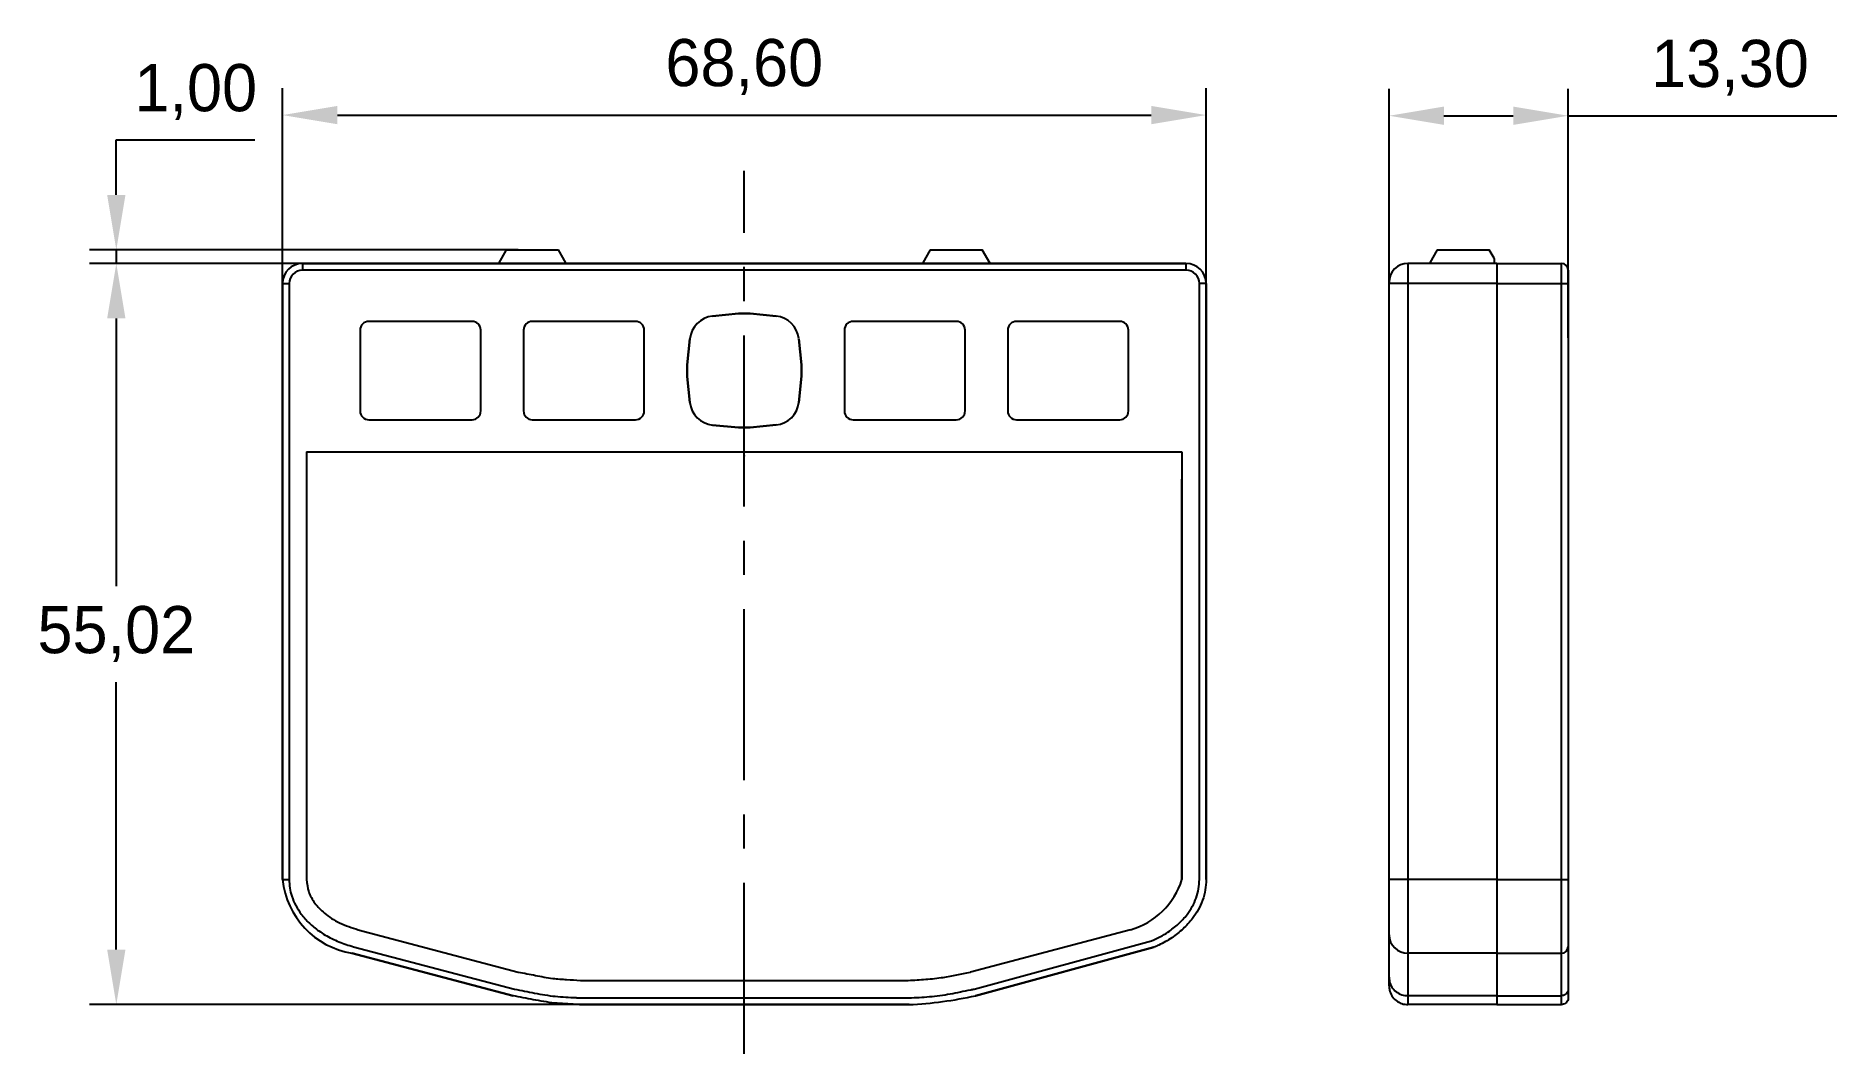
# Model space of a CAD drawing. Header units: millimetres. Extents: x 387 to 520, y 216 to 291.
import ezdxf

# ---------------------------------------------------------------- set-up
doc = ezdxf.new("R2010")
doc.units = ezdxf.units.MM
doc.header["$PDSIZE"] = -1
doc.linetypes.add('CENTERX2', pattern=[20.32, 12.7, -2.54, 2.54, -2.54])
doc.dimstyles.new('ISO-25', dxfattribs={"dimtxt": 2.5, "dimasz": 2.5, "dimexe": 1.25, "dimexo": 0.625, "dimtad": 1, "dimtxsty": 'Standard', "dimcen": 2.5, "dimadec": 0, "dimazin": 0, "dimtfac": 1, "dimtmove": 0, "dimatfit": 3, "dimfxl": 1, "dimarcsym": 0})

# ---------------------------------------------------------------- blocks, each defined once
blk = doc.blocks.new('*D1')
at = {"color": 0, "lineweight": -2}
for p, q in [((405.03, 271.37), (405.03, 287.41)), ((473.62, 271.37), (473.62, 287.41)), ((409.11, 285.41), (469.54, 285.41))]:
    blk.add_line(p, q, dxfattribs=at)
at = {"color": 0}
for points in [[(409.11, 286.09), (409.11, 284.73), (405.03, 285.41)], [(469.54, 284.73), (469.54, 286.09), (473.62, 285.41)]]:
    blk.add_solid(points, dxfattribs=at)
at = {"layer": 'Defpoints', "color": 0}
for p in [(473.62, 285.41), (405.03, 271.37), (473.62, 271.37)]:
    blk.add_point(p, dxfattribs=at)
at = {"color": 0, "insert": (439.32, 288.98), "char_height": 3.5, "attachment_point": 5}
blk.add_mtext('68,60', dxfattribs=at)
blk = doc.blocks.new('*D2')
at = {"color": 0, "lineweight": -2}
for p, q in [((432.33, 274.4), (390.69, 274.4)), ((392.69, 270.32), (392.69, 250.45)), ((392.69, 223.46), (392.69, 243.32)), ((432.33, 219.38), (390.69, 219.38))]:
    blk.add_line(p, q, dxfattribs=at)
at = {"color": 0}
for points in [[(393.37, 270.32), (392.01, 270.32), (392.69, 274.4)], [(392.01, 223.46), (393.37, 223.46), (392.69, 219.38)]]:
    blk.add_solid(points, dxfattribs=at)
at = {"layer": 'Defpoints', "color": 0}
for p in [(392.69, 274.4), (432.33, 274.4), (432.33, 219.38)]:
    blk.add_point(p, dxfattribs=at)
at = {"color": 0, "insert": (392.69, 246.89), "char_height": 3.5, "attachment_point": 5}
blk.add_mtext('55,02', dxfattribs=at)
blk = doc.blocks.new('*D3')
at = {"color": 0, "lineweight": -2}
for p, q in [((487.2, 268.88), (487.2, 287.36)), ((500.5, 268.88), (500.5, 287.36)), ((491.28, 285.36), (496.42, 285.36)), ((500.5, 285.36), (520.46, 285.36))]:
    blk.add_line(p, q, dxfattribs=at)
at = {"color": 0}
for points in [[(491.28, 286.04), (491.28, 284.68), (487.2, 285.36)], [(496.42, 284.68), (496.42, 286.04), (500.5, 285.36)]]:
    blk.add_solid(points, dxfattribs=at)
at = {"layer": 'Defpoints', "color": 0}
for p in [(500.5, 285.36), (487.2, 268.88), (500.5, 268.88)]:
    blk.add_point(p, dxfattribs=at)
at = {"color": 0, "insert": (512.52, 288.92), "char_height": 3.5, "attachment_point": 5}
blk.add_mtext('13,30', dxfattribs=at)
blk = doc.blocks.new('*D4')
at = {"color": 0, "lineweight": -2}
for p, q in [((392.69, 279.48), (392.69, 283.56)), ((392.69, 283.56), (402.97, 283.56)), ((422.53, 275.4), (390.69, 275.4)), ((422.53, 274.4), (390.69, 274.4)), ((392.69, 275.4), (392.69, 274.4)), ((392.69, 270.32), (392.69, 266.24))]:
    blk.add_line(p, q, dxfattribs=at)
at = {"color": 0}
for points in [[(392.01, 279.48), (393.37, 279.48), (392.69, 275.4)], [(393.37, 270.32), (392.01, 270.32), (392.69, 274.4)]]:
    blk.add_solid(points, dxfattribs=at)
at = {"layer": 'Defpoints', "color": 0}
for p in [(392.69, 274.4), (422.53, 275.4), (422.53, 274.4)]:
    blk.add_point(p, dxfattribs=at)
at = {"color": 0, "insert": (398.59, 287.12), "char_height": 3.5, "attachment_point": 5}
blk.add_mtext('1,00', dxfattribs=at)

msp = doc.modelspace()

# ---------------------------------------------------------------- linework, layer by layer
at = {"color": 7, "linetype": 'CENTERX2'}
msp.add_line((439.323, 215.717), (439.323, 281.261), dxfattribs=at)
at = {"color": 7, "linetype": 'Continuous'}
for p, q in [((472.122, 274.399), (406.525, 274.399)), ((405.025, 272.899), (405.025, 228.666)), ((473.622, 228.666), (473.622, 272.899)), ((438.893, 270.683), (436.955, 270.483)), ((439.748, 270.683), (438.893, 270.683)), ((441.687, 270.486), (439.748, 270.683)), ((443.561, 266.875), (443.362, 268.813)), ((435.086, 266.87), (435.282, 268.808)), ((435.282, 268.808), (435.086, 266.87)), ((495.203, 268.334), (495.203, 228.663)), ((435.086, 266.87), (435.086, 266.014)), ((443.561, 266.02), (443.561, 266.875)), ((435.086, 266.014), (435.285, 264.076)), ((443.365, 264.081), (443.561, 266.02)), ((436.96, 262.404), (438.898, 262.207)), ((438.898, 262.207), (439.754, 262.207)), ((439.754, 262.207), (441.692, 262.406)), ((406.825, 260.418), (471.822, 260.418)), ((406.825, 260.418), (406.825, 228.666)), ((471.822, 260.418), (471.822, 228.666)), ((406.825, 258.511), (406.825, 228.666)), ((471.822, 228.666), (471.822, 258.388)), ((410.644, 224.937), (422.537, 221.798)), ((410.644, 224.937), (422.537, 221.798)), ((468.002, 224.937), (456.11, 221.798)), ((456.504, 220.04), (469.741, 223.633)), ((410.185, 223.197), (422.149, 220.039)), ((427.149, 221.178), (451.498, 221.178)), ((427.149, 221.178), (451.498, 221.178)), ((427.086, 219.378), (451.561, 219.378))]:
    msp.add_line(p, q, dxfattribs=at)
at = {"color": 7, "linetype": 'Continuous', "lineweight": 25}
for p, q in [((406.525, 274.399), (472.122, 274.399)), ((406.525, 274.399), (406.525, 273.899)), ((421.648, 275.399), (421.071, 274.399)), ((421.648, 275.399), (425.519, 275.399)), ((426.073, 274.438), (425.519, 275.399)), ((426.073, 274.399), (426.073, 274.438)), ((453.128, 275.399), (452.574, 274.438)), ((452.574, 274.438), (452.574, 274.399)), ((453.128, 275.399), (456.999, 275.399)), ((457.576, 274.399), (456.999, 275.399)), ((472.122, 274.399), (472.122, 273.899)), ((488.603, 274.399), (488.603, 272.899)), ((495.203, 274.399), (488.603, 274.399)), ((490.778, 275.399), (490.223, 274.438)), ((490.778, 275.399), (494.648, 275.399)), ((495.003, 274.785), (494.648, 275.399)), ((495.203, 274.399), (495.203, 272.899)), ((495.203, 274.399), (500.003, 274.399)), ((500.003, 272.899), (500.003, 274.399)), ((405.025, 228.666), (405.025, 272.899)), ((405.025, 272.899), (405.525, 272.899)), ((405.525, 272.899), (405.525, 228.666)), ((472.122, 273.899), (406.525, 273.899)), ((473.122, 228.666), (473.122, 272.899)), ((473.622, 272.899), (473.122, 272.899)), ((473.622, 272.899), (473.622, 228.666)), ((487.203, 272.899), (487.203, 272.999)), ((488.603, 272.899), (487.203, 272.899)), ((487.203, 271.599), (487.203, 272.899)), ((488.603, 272.899), (488.603, 228.666)), ((495.203, 272.899), (488.603, 272.899)), ((495.203, 272.899), (500.003, 272.899)), ((495.203, 272.899), (495.203, 228.666)), ((500.003, 228.666), (500.003, 272.899)), ((500.003, 272.899), (500.503, 272.899)), ((500.503, 273.899), (500.503, 272.899)), ((500.503, 272.899), (500.503, 228.666)), ((487.203, 228.666), (487.203, 271.599)), ((436.955, 270.483), (438.893, 270.683)), ((438.893, 270.683), (439.748, 270.683)), ((439.748, 270.683), (441.687, 270.486)), ((410.796, 269.445), (410.796, 263.445)), ((419.106, 270.095), (411.446, 270.095)), ((419.756, 263.445), (419.756, 269.445)), ((422.932, 269.445), (422.932, 263.445)), ((431.242, 270.095), (423.582, 270.095)), ((431.892, 263.445), (431.892, 269.445)), ((443.362, 268.813), (443.561, 266.875)), ((446.755, 269.445), (446.755, 263.445)), ((455.065, 270.095), (447.405, 270.095)), ((455.715, 263.445), (455.715, 269.445)), ((458.891, 269.445), (458.891, 263.445)), ((467.201, 270.095), (459.541, 270.095)), ((467.851, 263.445), (467.851, 269.445)), ((435.086, 266.87), (435.282, 268.808)), ((435.086, 266.014), (435.086, 266.87)), ((443.561, 266.875), (443.561, 266.02)), ((435.285, 264.076), (435.086, 266.014)), ((443.561, 266.02), (443.365, 264.081)), ((411.446, 262.795), (419.106, 262.795)), ((423.582, 262.795), (431.242, 262.795)), ((438.898, 262.207), (436.96, 262.404)), ((439.754, 262.207), (438.898, 262.207)), ((441.692, 262.406), (439.754, 262.207)), ((447.405, 262.795), (455.065, 262.795)), ((459.541, 262.795), (467.201, 262.795)), ((406.825, 258.511), (406.825, 228.666)), ((471.822, 228.666), (471.822, 258.388)), ((405.025, 228.666), (405.525, 228.666)), ((488.603, 228.666), (487.203, 228.666)), ((495.203, 228.666), (488.603, 228.666)), ((495.203, 228.666), (500.003, 228.666)), ((495.203, 228.659), (495.203, 228.666)), ((500.003, 228.666), (500.503, 228.666)), ((410.644, 224.937), (422.537, 221.798)), ((410.313, 223.68), (422.257, 220.527)), ((456.395, 220.528), (469.573, 224.105)), ((469.741, 223.633), (456.504, 220.04)), ((487.203, 221.407), (487.203, 224.55)), ((500.503, 223.68), (500.503, 220.527)), ((422.149, 220.039), (410.185, 223.197)), ((495.203, 223.197), (488.603, 223.197)), ((488.603, 223.197), (488.603, 220.039)), ((495.203, 223.197), (500.003, 223.197)), ((495.203, 223.197), (495.203, 220.039)), ((500.003, 220.039), (500.003, 223.197)), ((427.149, 221.178), (451.498, 221.178)), ((451.561, 219.378), (427.086, 219.378)), ((427.103, 219.878), (451.543, 219.878)), ((495.203, 220.039), (488.603, 220.039)), ((495.203, 219.378), (488.603, 219.378)), ((495.203, 220.039), (500.003, 220.039)), ((495.203, 219.378), (500.003, 219.378))]:
    msp.add_line(p, q, dxfattribs=at)
at = {"color": 7, "linetype": 'Continuous'}
for centre, radius, start, end in [((406.525, 272.899), 1.5, 90, 180), ((472.122, 272.899), 1.5, 0, 90), ((437.146, 268.619), 1.874, 95.87277, 174.20891), ((437.146, 268.619), 1.874, 95.87277, 174.20891), ((441.498, 268.622), 1.874, 5.87277, 84.20891), ((437.149, 264.268), 1.874, 185.87277, 264.20891), ((441.5, 264.27), 1.874, 275.87277, 354.20891), ((411.199, 229.322), 6.209, 186.06588, 260.59743), ((466.464, 230.333), 5.611, 285.91453, 342.7159), ((449.94, 250.269), 30.934, 273.00389, 282.25173)]:
    msp.add_arc(centre, radius, start, end, dxfattribs=at)
at = {"color": 7, "linetype": 'Continuous', "lineweight": 25}
for centre, radius, start, end in [((406.525, 272.899), 1.5, 90, 180), ((472.122, 272.899), 1.5, 0, 90), ((488.603, 272.999), 1.4, 90, 180), ((500.003, 273.899), 0.5, 0, 90), ((406.525, 272.899), 1, 90, 180), ((472.122, 272.899), 1, 0, 90), ((437.146, 268.619), 1.874, 95.87277, 174.20891), ((441.498, 268.622), 1.874, 5.87277, 84.20891), ((411.446, 269.445), 0.65, 90, 180), ((419.106, 269.445), 0.65, 0, 90), ((423.582, 269.445), 0.65, 90, 180), ((431.242, 269.445), 0.65, 0, 90), ((447.405, 269.445), 0.65, 90, 180), ((455.065, 269.445), 0.65, 0, 90), ((459.541, 269.445), 0.65, 90, 180), ((467.201, 269.445), 0.65, 0, 90), ((437.149, 264.268), 1.874, 185.87277, 264.20891), ((441.5, 264.27), 1.874, 275.87277, 354.20891), ((411.446, 263.445), 0.65, 180, 270), ((419.106, 263.445), 0.65, 270, 0), ((423.582, 263.445), 0.65, 180, 270), ((431.242, 263.445), 0.65, 270, 0), ((447.405, 263.445), 0.65, 180, 270), ((455.065, 263.445), 0.65, 270, 0), ((459.541, 263.445), 0.65, 180, 270), ((467.201, 263.445), 0.65, 270, 0), ((488.58, 224.574), 1.377, 180.98097, 270.94847), ((500.011, 223.689), 0.492, 269.05153, 359.01903)]:
    msp.add_arc(centre, radius, start, end, dxfattribs=at)
for points, knots in [([(495.003, 274.758), (495.003, 274.764), (495.003, 274.781), (495.003, 274.612), (495.003, 274.454), (495.003, 274.399)], [0, 0, 0, 0, 0.2266649, 0.7312348, 1, 1, 1, 1]), ([(405.525, 228.666), (405.535, 228.455), (405.555, 228.033), (405.719, 227.378), (406, 226.722), (406.435, 226.045), (407.011, 225.409), (407.776, 224.788), (408.693, 224.253), (409.575, 223.89), (410.125, 223.733), (410.313, 223.68)], [0, 0, 0, 0, 0.08521654, 0.17044851, 0.27118575, 0.37201002, 0.49406385, 0.61625421, 0.76872069, 0.92133646, 1, 1, 1, 1]), ([(406.825, 228.666), (406.857, 228.358), (406.922, 227.73), (407.418, 226.87), (408.191, 226.073), (409.283, 225.374), (410.176, 225.087), (410.644, 224.937)], [0, 0, 0, 0, 0.1614002, 0.3283417, 0.5086152, 0.7423615, 1, 1, 1, 1]), ([(469.573, 224.105), (469.988, 224.308), (470.693, 224.653), (471.565, 225.341), (472.167, 225.986), (472.604, 226.646), (472.894, 227.285), (473.083, 227.964), (473.109, 228.432), (473.122, 228.666)], [0, 0, 0, 0, 0.2257921, 0.3840417, 0.5421005, 0.6564391, 0.7706802, 0.8853843, 1, 1, 1, 1]), ([(473.622, 228.666), (473.622, 228.666), (473.622, 228.408), (473.573, 227.882), (473.372, 227.125), (473.047, 226.408), (472.569, 225.686), (471.914, 224.976), (471.069, 224.32), (470.323, 223.893), (469.865, 223.688), (469.741, 223.633)], [0, 0, 0, 0, 0.0000089, 0.1151658, 0.2338339, 0.3477721, 0.4646194, 0.6182717, 0.7762968, 0.9395563, 1, 1, 1, 1]), ([(487.203, 224.55), (487.203, 224.679), (487.203, 224.936), (487.203, 225.492), (487.203, 226.075), (487.203, 226.587), (487.203, 227.129), (487.203, 227.799), (487.203, 228.333), (487.203, 228.666)], [0, 0, 0, 0, 0.2073261, 0.4142197, 0.5318115, 0.6492654, 0.7449039, 0.8404416, 1, 1, 1, 1]), ([(488.603, 228.666), (488.603, 228.666), (488.603, 228.425), (488.603, 227.942), (488.603, 227.203), (488.603, 226.474), (488.603, 225.744), (488.603, 225.07), (488.603, 224.384), (488.603, 223.773), (488.603, 223.392), (488.603, 223.235), (488.603, 223.197)], [0, 0, 0, 0, 0.0000074, 0.0895344, 0.1790768, 0.2811818, 0.3833647, 0.5000235, 0.6167888, 0.7820867, 0.9475908, 1, 1, 1, 1]), ([(495.203, 228.666), (495.203, 228.28), (495.203, 227.519), (495.203, 226.462), (495.203, 225.543), (495.203, 224.75), (495.203, 224.09), (495.203, 223.551), (495.203, 223.316), (495.203, 223.197)], [0, 0, 0, 0, 0.1429676, 0.2820871, 0.4186423, 0.5549842, 0.6992865, 0.8471044, 1, 1, 1, 1]), ([(495.203, 228.666), (495.203, 228.28), (495.203, 227.519), (495.203, 226.462), (495.203, 225.543), (495.203, 224.75), (495.203, 224.09), (495.203, 223.551), (495.203, 223.316), (495.203, 223.197)], [0, 0, 0, 0, 0.1429676, 0.2820871, 0.4186423, 0.5549842, 0.6992865, 0.8471044, 1, 1, 1, 1]), ([(500.003, 223.197), (500.003, 223.197), (500.003, 223.325), (500.003, 223.659), (500.003, 224.314), (500.003, 225.048), (500.003, 225.744), (500.003, 226.49), (500.003, 227.326), (500.003, 228.07), (500.003, 228.544), (500.003, 228.666)], [0, 0, 0, 0, 0.0000074, 0.1873922, 0.374478, 0.4964403, 0.6182771, 0.7211569, 0.8239567, 0.954524, 1, 1, 1, 1]), ([(500.503, 228.666), (500.503, 228.455), (500.503, 228.033), (500.503, 227.378), (500.503, 226.722), (500.503, 226.045), (500.503, 225.409), (500.503, 224.788), (500.503, 224.253), (500.503, 223.89), (500.503, 223.733), (500.503, 223.68)], [0, 0, 0, 0, 0.08521654, 0.17044851, 0.27118575, 0.37201002, 0.49406385, 0.61625421, 0.76872069, 0.92133646, 1, 1, 1, 1]), ([(422.537, 221.798), (422.965, 221.718), (423.819, 221.558), (425.007, 221.304), (426.126, 221.247), (426.808, 221.201), (427.149, 221.178)], [0, 0, 0, 0, 0.2800758, 0.5599335, 0.7799586, 1, 1, 1, 1]), ([(451.498, 221.178), (451.932, 221.202), (452.801, 221.249), (454.347, 221.414), (455.441, 221.652), (456.11, 221.798)], [0, 0, 0, 0, 0.2801258, 0.5598091, 1, 1, 1, 1]), ([(487.203, 221.407), (487.203, 221.398), (487.204, 221.297), (487.236, 221.043), (487.394, 220.666), (487.712, 220.319), (488.131, 220.084), (488.446, 220.054), (488.603, 220.039)], [0, 0, 0, 0, 0.0119626, 0.1418519, 0.3565554, 0.5710895, 0.7855434, 1, 1, 1, 1]), ([(487.203, 220.778), (487.203, 220.801), (487.203, 220.85), (487.203, 221.11), (487.203, 221.312), (487.203, 221.407)], [0, 0, 0, 0, 0.3400228, 0.6913472, 1, 1, 1, 1]), ([(487.203, 220.778), (487.203, 220.768), (487.204, 220.665), (487.236, 220.405), (487.394, 220.02), (487.712, 219.665), (488.131, 219.424), (488.446, 219.393), (488.603, 219.378)], [0, 0, 0, 0, 0.0129126, 0.1417057, 0.3564019, 0.5709733, 0.7854856, 1, 1, 1, 1]), ([(427.086, 219.378), (426.99, 219.385), (426.376, 219.429), (425.223, 219.463), (423.677, 219.739), (422.65, 219.94), (422.149, 220.039)], [0, 0, 0, 0, 0.0579516, 0.3702635, 0.6925349, 1, 1, 1, 1]), ([(422.257, 220.527), (422.756, 220.429), (423.762, 220.232), (425.283, 219.959), (426.408, 219.928), (427.013, 219.884), (427.103, 219.878)], [0, 0, 0, 0, 0.3119158, 0.6283502, 0.9444807, 1, 1, 1, 1]), ([(451.543, 219.878), (452.054, 219.903), (453.081, 219.956), (454.617, 220.156), (455.712, 220.408), (456.308, 220.513), (456.395, 220.528)], [0, 0, 0, 0, 0.3127192, 0.6296426, 0.9459216, 1, 1, 1, 1]), ([(488.603, 220.039), (488.603, 219.943), (488.603, 219.729), (488.603, 219.456), (488.603, 219.403), (488.603, 219.378)], [0, 0, 0, 0, 0.2961252, 0.6659447, 1, 1, 1, 1]), ([(495.203, 220.039), (495.203, 219.988), (495.203, 219.886), (495.203, 219.687), (495.203, 219.509), (495.203, 219.45), (495.203, 219.401), (495.203, 219.378)], [0, 0, 0, 0, 0.1732308, 0.35137, 0.5594457, 0.7927111, 1, 1, 1, 1]), ([(495.203, 220.039), (495.203, 219.988), (495.203, 219.886), (495.203, 219.687), (495.203, 219.509), (495.203, 219.45), (495.203, 219.401), (495.203, 219.378)], [0, 0, 0, 0, 0.1732308, 0.35137, 0.5594457, 0.7927111, 1, 1, 1, 1]), ([(500.503, 220.527), (500.503, 220.522), (500.503, 220.486), (500.491, 220.395), (500.435, 220.263), (500.321, 220.139), (500.172, 220.055), (500.059, 220.044), (500.003, 220.039)], [0, 0, 0, 0, 0.0200286, 0.141884, 0.3565794, 0.5711056, 0.7855514, 1, 1, 1, 1]), ([(500.003, 219.378), (500.003, 219.385), (500.003, 219.429), (500.003, 219.463), (500.003, 219.739), (500.003, 219.94), (500.003, 220.039)], [0, 0, 0, 0, 0.0579516, 0.3702635, 0.6925349, 1, 1, 1, 1]), ([(500.503, 219.878), (500.503, 219.872), (500.503, 219.835), (500.491, 219.742), (500.435, 219.607), (500.321, 219.48), (500.172, 219.394), (500.059, 219.383), (500.003, 219.378)], [0, 0, 0, 0, 0.0216216, 0.1417398, 0.3564274, 0.5709904, 0.7854942, 1, 1, 1, 1]), ([(500.503, 220.527), (500.503, 220.429), (500.503, 220.232), (500.503, 219.959), (500.503, 219.928), (500.503, 219.884), (500.503, 219.878)], [0, 0, 0, 0, 0.3119158, 0.6283502, 0.9444807, 1, 1, 1, 1])]:
    msp.add_open_spline(points, degree=3, knots=knots, dxfattribs=at)
at = {"color": 7, "linetype": 'Continuous'}
msp.add_point((439.32, 260.122), dxfattribs=at)

# ---------------------------------------------------------------- dimensions: what is measured, and where the dimension line sits
for p1, p2, distance, picture, middle in [((405.025, 271.375), (473.622, 271.375), 14.04, '*D1', (439.323, 288.98)), ((487.203, 268.882), (500.503, 268.882), 16.476, '*D3', (512.524, 288.923)), ((432.332, 219.378), (432.332, 274.399), 39.641, '*D2', (392.692, 246.888))]:
    dim = msp.add_aligned_dim(p1=p1, p2=p2, distance=distance, dimstyle='ISO-25', override={"dimtxt": 3.5, "dimasz": 4.08, "dimexe": 2, "dimexo": 0, "dimgap": 1.524, "dimtih": 1, "dimtoh": 1, "dimzin": 0, "dimadec": 2, "dimtzin": 0})
    dim.commit()
    dim.dimension.update_dxf_attribs({"geometry": picture, "text_midpoint": middle})
dim = msp.add_linear_dim(base=(392.692, 274.399), p1=(422.532, 275.399), p2=(422.532, 274.399), angle=270, dimstyle='ISO-25', override={"dimtxt": 3.5, "dimasz": 4.08, "dimexe": 2, "dimexo": 0, "dimgap": 1.524, "dimtih": 1, "dimtoh": 1, "dimzin": 0, "dimadec": 2, "dimtzin": 0})
dim.commit()
dim.dimension.update_dxf_attribs({"geometry": '*D4', "text_midpoint": (398.591, 283.559), "dimtype": 161})

doc.saveas('drawing.dxf')
